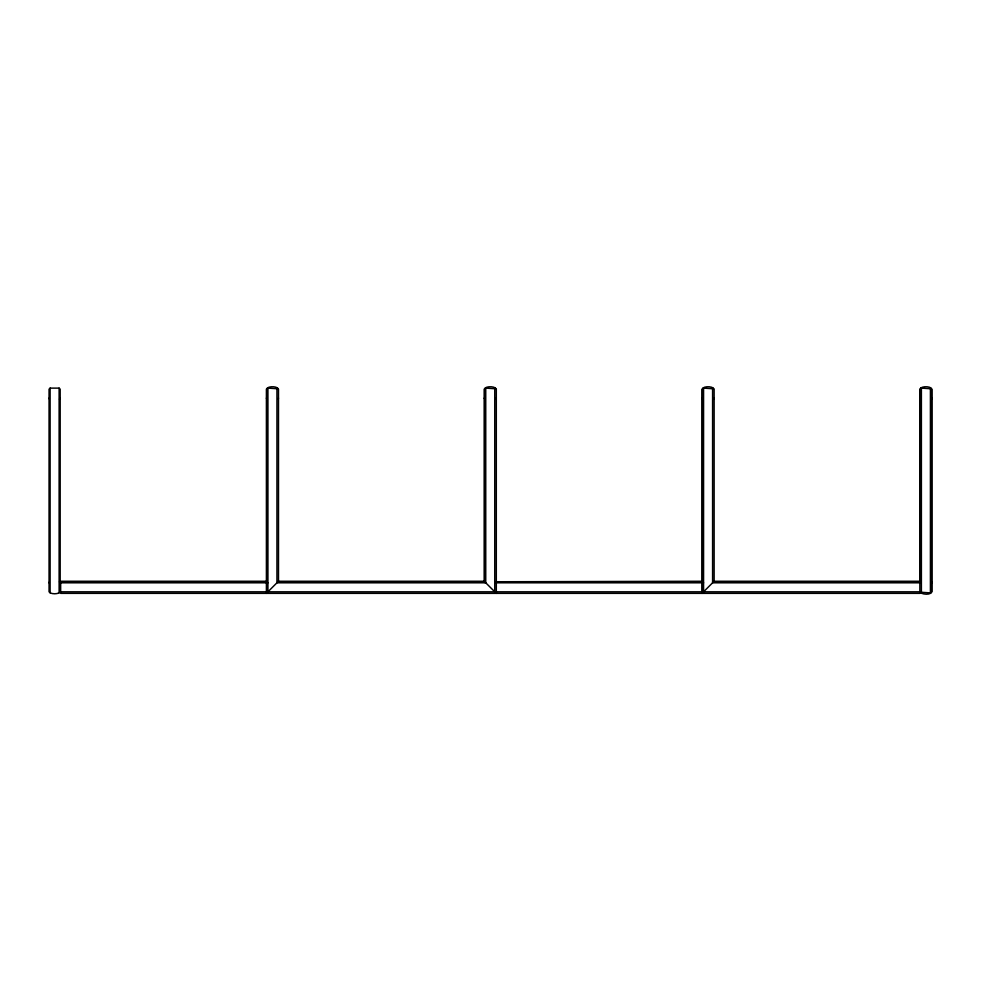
<?xml version="1.0" encoding="UTF-8"?>
<svg xmlns="http://www.w3.org/2000/svg" width="981" height="981" viewBox="0 0 981 981"><rect width="100%" height="100%" fill="white"/><g stroke="black" fill="none" stroke-linecap="round" stroke-linejoin="round"><path stroke-width="1.47" d="M60.184 398.188L59.51 399.181M49.05 582.812L49.357 582.052M278.494 398.188L278.04 399.292M496.312 398.188L495.859 399.292M714.131 398.188L713.678 399.292M931.95 398.188L931.496 399.292M919.957 582.236L920.828 581.365M931.386 592.205L930.405 592.88L920.411 592.205M50.117 388.12L49.05 389.187L49.05 591.813C50.62 594.437 58.615 594.437 60.184 591.813L60.184 389.187L59.118 388.12L50.117 388.12L50.117 592.88M278.494 581.537L278.494 389.187C277.427 385.913 267.457 385.913 266.391 389.187L266.391 593.358L278.494 581.255L484.209 581.255L496.312 593.358L496.312 389.187C495.246 385.913 485.276 385.913 484.209 389.187L484.209 581.537M714.131 581.537L714.131 389.187C713.064 385.913 703.095 385.913 702.028 389.187L702.028 593.358L714.131 581.255L919.847 581.255M919.957 592.377C922.508 594.449 930.356 595.381 931.95 591.813L931.95 389.187C930.883 385.913 920.914 385.913 919.847 389.187L919.847 593.358L60.663 593.358L60.663 581.255L266.391 581.255L267.372 582.236M60.663 581.745L266.942 581.819M278.003 581.745L484.688 581.745M702.506 581.745L495.822 581.745L702.028 581.255L703.009 582.236M713.641 581.745L919.847 581.745M60.663 582.812L267.936 582.812M496.276 582.812L703.573 582.812M919.847 582.812L712.586 582.812L712.586 387.642M60.663 591.813L494.755 591.813L494.755 387.642M496.337 591.813L919.847 591.813M920.828 399.635L919.847 398.188M703.009 399.635L702.028 398.188M485.19 399.635L484.209 398.188M267.372 399.635L266.391 398.188M59.51 581.819L60.184 582.812M931.386 388.795L921.392 388.12L920.337 389.187L920.337 582.812M920.644 398.948L920.337 398.188M931.496 581.708L931.95 582.812M713.567 388.795L703.573 388.12L702.506 389.187L702.506 592.88M702.825 398.948L702.506 398.188M495.748 388.795L485.754 388.12L484.688 389.187L484.688 582.555M485.006 398.948L484.688 398.188M277.93 388.795L267.936 388.12L266.869 389.187L266.869 592.88M267.188 398.948L266.869 398.188M49.357 398.948L49.05 398.188M931.472 389.187L931.472 591.813M930.405 387.642L930.405 593.358M921.392 387.642L921.392 593.358M703.573 387.642L703.573 591.813M485.754 387.642L485.754 582.812L276.936 582.812L276.936 387.642M267.936 387.642L267.936 591.813M59.118 388.12L59.118 592.88"/></g></svg>
